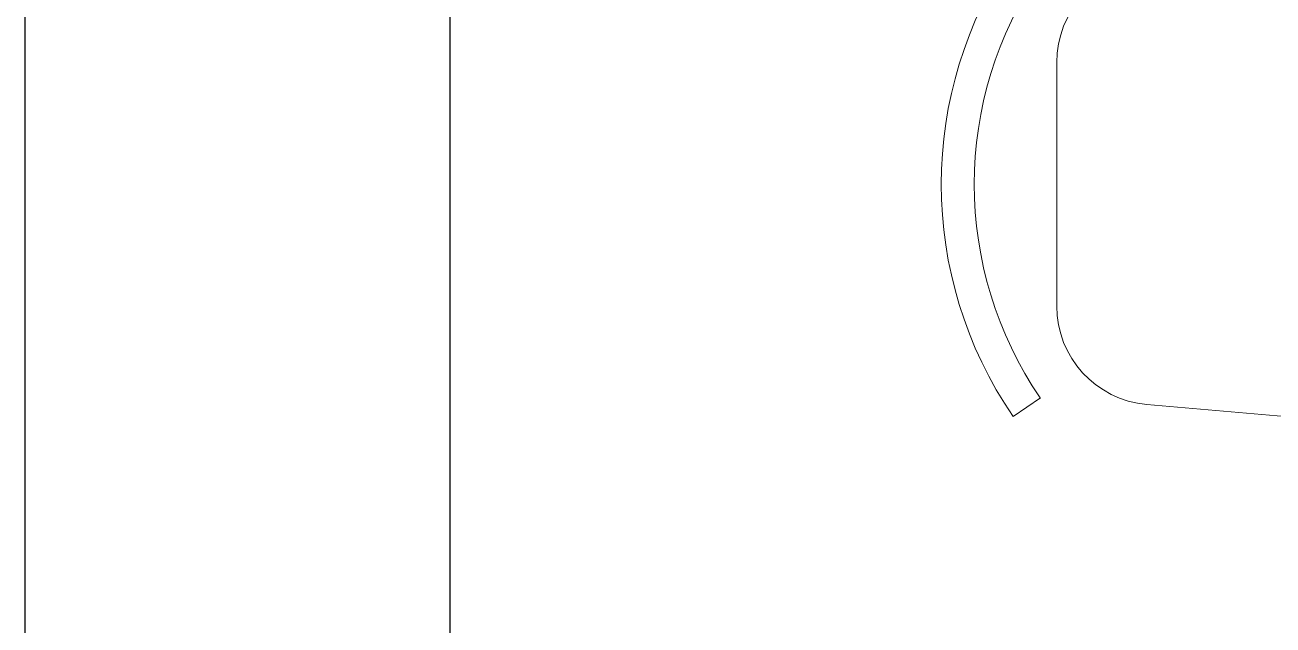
# Model space of a CAD drawing. Header units: millimetres. Extents: x 0 to 145404, y 0 to 194550.
# Drawn here: x 115275 to 116451, y 113561 to 114126 of the extents above; entities that cross this region are included whole.
import ezdxf

# ---------------------------------------------------------------- set-up
doc = ezdxf.new("R2010")
doc.units = ezdxf.units.MM
doc.layers.add('АР - мебель', color=7, linetype='Continuous', lineweight=9, true_color=0x787878)
doc.layers.add('АР - Наружная стена', color=144, linetype='Continuous', lineweight=30)

# ---------------------------------------------------------------- blocks, each defined once
blk = doc.blocks.new('ОГ78_на2персон_стол800х800')
for p, q in [((489.2, -172.3), (724.4, -192.8)), ((824.7, -198.8), (850.3, -181.3)), ((809.3, -285.3), (809.3, -514.7))]:
    blk.add_line(p, q)
for centre, radius, start, end in [((530.7, -400), 387.3, 325.6197, 34.3803), ((716.4, -285.3), 92.9, 0, 85.0303), ((530.7, -400), 356.3, 325.6197, 34.3803), ((716.4, -514.7), 92.9, 274.9697, 0)]:
    blk.add_arc(centre, radius, start, end)
blk = doc.blocks.new('Квартира 1С 3450 тип 9-1')
at = {"layer": 'АР - Наружная стена'}
blk.add_lwpolyline([(-7150, 0), (-7150, 3650), (-6750, 3650), (-6750, 0)], close=True, dxfattribs=at)
at = {"layer": 'АР - мебель', "rotation": 180}
blk.add_blockref('ОГ78_на2персон_стол800х800', (-5369, 230), dxfattribs=at)
blk = doc.blocks.new('V_Section_2')
blk.add_blockref('Квартира 1С 3450 тип 9-1', (7150, -20700))

msp = doc.modelspace()

# ---------------------------------------------------------------- block references
msp.add_blockref('V_Section_2', (115275.5, 134046.1, 0))

doc.saveas('drawing.dxf')
